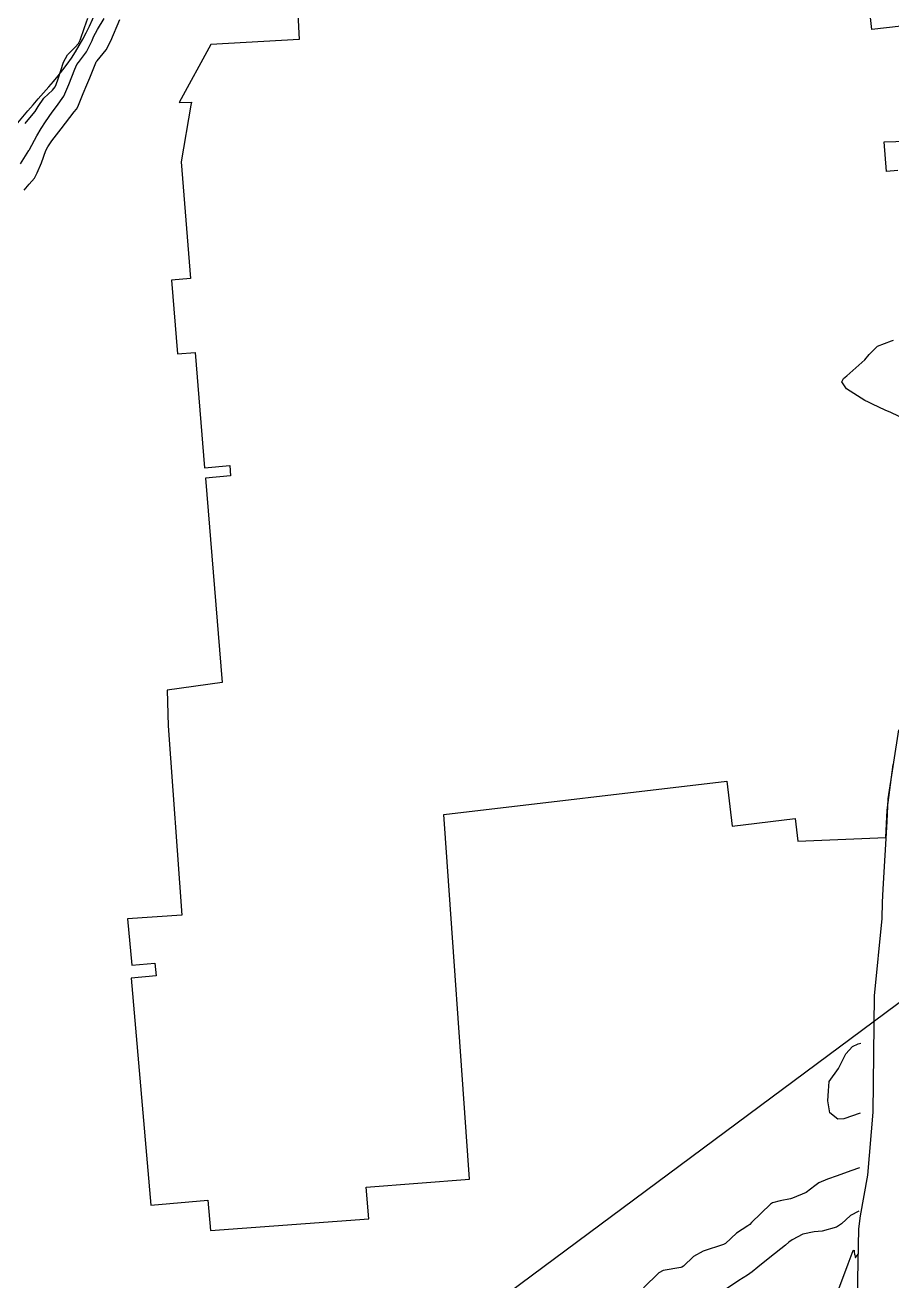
# Model space of a CAD drawing. Header units: metres. Extents: x 298520 to 308411, y 7433745 to 7450750.
# Drawn here: x 300488.4 to 300566.7, y 7445353.5 to 7445466.8 of the extents above; entities that cross this region are included whole.
import ezdxf

# ---------------------------------------------------------------- set-up
doc = ezdxf.new("R2010")
doc.units = ezdxf.units.M
doc.header["$LTSCALE"] = 10
doc.linetypes.add('CONTINUO', pattern=[0])
for name, color, linetype in [('Area', 45, 'Continuous'), ('Curvas de Nivel 1m', 11, 'Continuous'), ('Curvas de Nivel 5m', 15, 'Continuous'), ('Edificações', 30, 'Continuous'), ('Hidrografia', 140, 'Continuous'), ('TEXTO', 45, 'Continuous')]:
    doc.layers.add(name, color=color, linetype=linetype)

msp = doc.modelspace()

# ---------------------------------------------------------------- linework, layer by layer
at = {"layer": 'Area'}
msp.add_polyline3d([(300567.27, 7445403.21, 676.18), (300566.28, 7445396.99, 676.53), (300566.21, 7445394.95, 673.82), (300565.84, 7445388.83, 670.74), (300565.77, 7445387.65, 670.81), (300565.76, 7445386.18, 670.79), (300565.06, 7445379.19, 670.94), (300564.95, 7445368.7, 682.43), (300564.45, 7445363, 683.22), (300563.81, 7445359.34, 684.63), (300563.64, 7445358.17, 685.59), (300563.54, 7445352.06, 677.03), (300563.04, 7445345.68, 672.74), (300561.91, 7445332.96, 677.81), (300561.42, 7445321.88, 675.86), (300563.64, 7445289.99, 675.24), (300563.97, 7445285.75, 675.95), (300564.16, 7445283.21, 676.91), (300565.28, 7445276.14, 677.77), (300569.38, 7445245.76, 677.32)], dxfattribs=at)
at = {"layer": 'Curvas de Nivel 1m', "flags": 128}
for points, elevation in [([(300488.02, 7445454.3), (300488.77, 7445455.51), (300488.79, 7445455.54), (300488.82, 7445455.6), (300489.49, 7445456.85), (300489.87, 7445457.5), (300490.26, 7445458.09), (300490.86, 7445458.97), (300491.26, 7445459.48), (300491.93, 7445460.42), (300492.38, 7445461.47), (300492.91, 7445462.86), (300493.1, 7445463.27), (300493.25, 7445463.46), (300493.97, 7445464.41), (300494.47, 7445465.44), (300494.6, 7445465.79), (300494.95, 7445466.43), (300495.57, 7445467.43)], 669), ([(300488.42, 7445457.94), (300488.85, 7445458.47), (300489.32, 7445459.04), (300489.6, 7445459.5), (300490.12, 7445460.25), (300490.89, 7445460.97), (300491.13, 7445461.25), (300491.24, 7445461.48), (300491.41, 7445461.99), (300491.9, 7445463.48), (300492.25, 7445464.14), (300492.93, 7445464.83), (300493.24, 7445465.16), (300493.38, 7445465.46), (300493.79, 7445466.62), (300494.09, 7445467.45)], 668), ([(300567.89, 7445431.22), (300566.55, 7445431.85), (300566.04, 7445432.08), (300564.91, 7445432.6), (300564.67, 7445432.73), (300564.56, 7445432.79), (300564.21, 7445432.96), (300562.57, 7445433.99), (300562.15, 7445434.63), (300562.28, 7445434.94), (300562.59, 7445435.18), (300564.21, 7445436.61), (300564.61, 7445437.11), (300565.36, 7445437.85), (300566.62, 7445438.33), (300566.8, 7445438.4)], 671), ([(300563.79, 7445368.61), (300562.31, 7445368.1), (300561.78, 7445368.08), (300561.07, 7445368.64), (300560.89, 7445369.73), (300560.93, 7445370.64), (300561.01, 7445371.46), (300561.84, 7445372.63), (300562.5, 7445373.97), (300563.12, 7445374.62), (300563.61, 7445374.87), (300563.86, 7445374.94)], 671), ([(300563.68, 7445359.77), (300562.92, 7445359.37), (300562.1, 7445358.63), (300561.67, 7445358.32), (300560.37, 7445357.95), (300559.66, 7445357.89), (300558.63, 7445357.7), (300557.65, 7445357.18), (300557.37, 7445356.96), (300557.05, 7445356.69), (300555.63, 7445355.59), (300554.57, 7445354.72), (300554.05, 7445354.29), (300553.62, 7445354), (300552.84, 7445353.51), (300551.72, 7445352.75)], 669), ([(300561.59, 7445352.04), (300562.72, 7445355), (300563.16, 7445356.2), (300563.25, 7445356.25), (300563.27, 7445356.05), (300563.3, 7445355.88), (300563.33, 7445355.79), (300563.34, 7445355.67), (300563.36, 7445355.57), (300563.38, 7445355.59), (300563.64, 7445355.9)], 669)]:
    msp.add_lwpolyline(points, dxfattribs=dict(at, elevation=elevation))
at = {"layer": 'Curvas de Nivel 5m', "elevation": 670, "flags": 128}
for points in [[(300488.35, 7445451.94), (300488.78, 7445452.46), (300489.26, 7445453.03), (300489.51, 7445453.5), (300489.9, 7445454.4), (300490.31, 7445455.5), (300490.47, 7445455.85), (300490.83, 7445456.4), (300491.67, 7445457.48), (300492.86, 7445459.01), (300493.06, 7445459.26), (300493.17, 7445459.46), (300493.68, 7445460.65), (300494.01, 7445461.45), (300494.28, 7445462.07), (300494.82, 7445463.44), (300494.85, 7445463.51), (300494.92, 7445463.61), (300495.74, 7445464.61), (300496.17, 7445465.42), (300496.96, 7445467.33)], [(300563.73, 7445363.68), (300562.94, 7445363.41), (300561.73, 7445362.96), (300560.85, 7445362.64), (300560.07, 7445362.31), (300559.71, 7445362.05), (300558.92, 7445361.45), (300557.7, 7445360.93), (300557.5, 7445360.88), (300556.59, 7445360.69), (300555.87, 7445360.52), (300555.69, 7445360.41), (300554, 7445358.73), (300553.83, 7445358.56), (300553.67, 7445358.43), (300552.62, 7445357.77), (300551.64, 7445356.84), (300551.59, 7445356.8), (300551.45, 7445356.75), (300549.64, 7445356.16), (300548.75, 7445355.67), (300547.85, 7445354.8), (300547.71, 7445354.71), (300547.62, 7445354.68), (300546.02, 7445354.41), (300545.62, 7445354.19), (300544.24, 7445352.84)]]:
    msp.add_lwpolyline(points, dxfattribs=at)
at = {"layer": 'Edificações'}
for points in [[(300569.86, 7445467.01), (300564.84, 7445466.45), (300563.67, 7445476.87)], [(300513.03, 7445467.86), (300513.16, 7445465.54), (300505.19, 7445465.07), (300502.33, 7445459.85), (300503.44, 7445459.87), (300503.39, 7445459.6), (300502.51, 7445454.5), (300503.36, 7445443.95), (300501.65, 7445443.81), (300502.19, 7445437.17), (300503.76, 7445437.29), (300504.62, 7445426.88), (300506.89, 7445427.07), (300506.97, 7445426.13), (300504.71, 7445425.94), (300506.21, 7445407.48), (300501.24, 7445406.81), (300501.34, 7445403.58), (300502.56, 7445386.49), (300497.67, 7445386.14), (300498.06, 7445381.96), (300500.14, 7445382.15), (300500.25, 7445381.02), (300497.99, 7445380.8), (300499.76, 7445360.3), (300504.92, 7445360.77), (300505.16, 7445358.01), (300519.44, 7445359.08), (300519.22, 7445361.94), (300528.55, 7445362.65), (300526.23, 7445395.56), (300551.77, 7445398.59), (300552.25, 7445394.52), (300557.92, 7445395.2), (300558.17, 7445393.17), (300566.12, 7445393.51), (300566.24, 7445395.97), (300566.78, 7445400.1)], [(300567.2, 7445453.71), (300566.16, 7445453.63), (300565.96, 7445456.31), (300571.21, 7445456.44)]]:
    msp.add_lwpolyline(points, dxfattribs=at)
at = {"layer": 'Hidrografia'}
for points in [[(300492.5, 7445476.04, 0.027928), (300483.85, 7445460.76, -0.082419), (300478.1, 7445452.78, 0.009487), (300461.26, 7445435.4, -0.137552), (300456.97, 7445432.79, 0.10307), (300452.63, 7445430.53, -0.000877), (300445.35, 7445424.62, 0.103839), (300430.83, 7445406.78, 0.138163), (300429.39, 7445399.69, 0.017026), (300430, 7445393.95, -0.195086), (300429.15, 7445390.53, 0.003187), (300425.91, 7445386.02, -0.10708), (300422.34, 7445382.76, 0.076398), (300417.95, 7445379.21, -0.003519), (300410.23, 7445370.85, -0.046943), (300404.18, 7445365.49, 0.078091), (300393.95, 7445355.24, 0.26058), (300391.7, 7445336.39, -0.15606)], [(300394.48, 7445345.97, -0.292931), (300400.76, 7445355.83, 0.097454), (300405.29, 7445359.12, 0.023254), (300413.02, 7445368.26, -0.009548), (300420.34, 7445377.41, -0.032422), (300428.41, 7445385.92, -0.26051), (300431.12, 7445386.58, -0.33679), (300433.2, 7445383.83, -0.062511), (300432.21, 7445375.96, 1.01709), (300433.6, 7445375.63, 0.032789), (300434.99, 7445384.73, 0.018432), (300435.21, 7445389.34, 0.037657), (300434.87, 7445394.66, -0.267773), (300436.38, 7445398.38, 0.250319), (300437.35, 7445400.57, -0.151702), (300439.84, 7445411.35, -0.11995), (300451.3, 7445423.22, 0.027512), (300466.9, 7445434.35, 0.074821), (300483.52, 7445452.29, -0.034612), (300490.56, 7445461.25, 0.117628), (300495.62, 7445470.46, -0.08169)]]:
    msp.add_lwpolyline(points, format="xyb", dxfattribs=at)
at = {"layer": 'TEXTO', "linetype": 'CONTINUO'}
msp.add_polyline3d([(300572.23, 7445382.21, 0), (300375.64, 7445236.22, 0)], dxfattribs=at)

doc.saveas('drawing.dxf')
